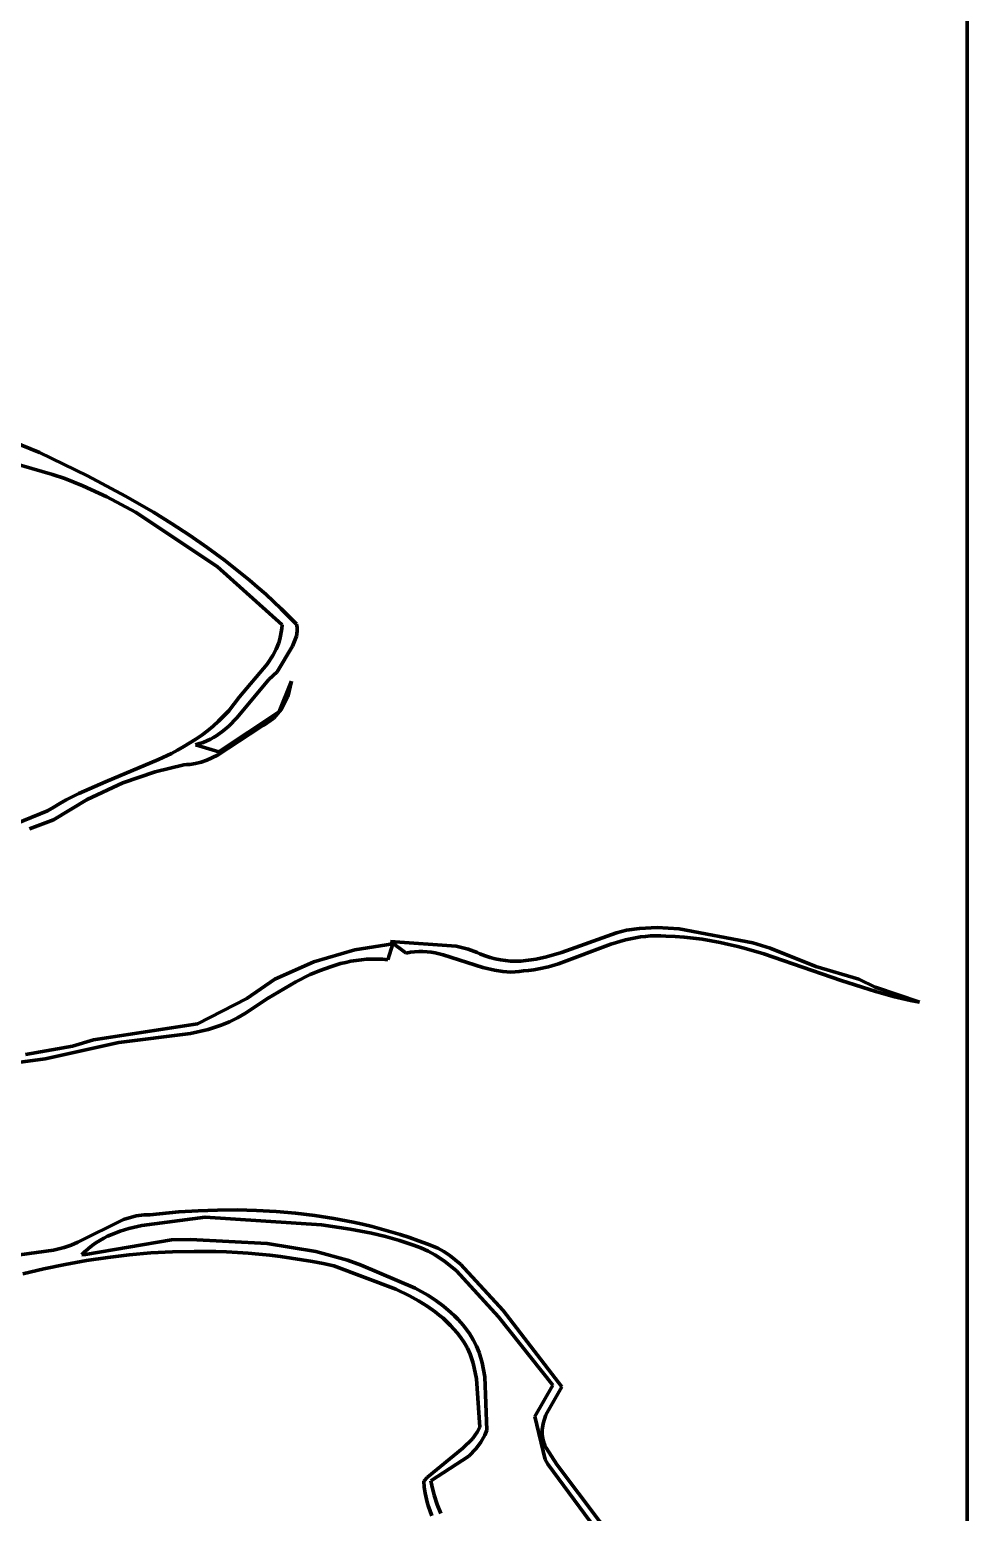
# Model space of a CAD drawing. Header units: millimetres. Extents: x 0 to 11, y 0 to 14.1.
# Drawn here: x 9.316 to 10.958, y 9.237 to 11.833 of the extents above; entities that cross this region are included whole.
import ezdxf

# ---------------------------------------------------------------- set-up
doc = ezdxf.new("R2010")
doc.units = ezdxf.units.MM
doc.layers.add('color#010101ff', color=7, linetype='CONTINUOUS', lineweight=100)
doc.layers.add('color#fefefeff', color=7, linetype='CONTINUOUS', lineweight=100)

msp = doc.modelspace()

# ---------------------------------------------------------------- linework, layer by layer
at = {"layer": 'color#010101ff'}
for p, q in [((9.1916, 11.1499), (9.3334, 11.0928)), ((9.3561, 11.0543), (9.1282, 11.1203)), ((9.3334, 11.0928), (9.4178, 11.0517)), ((9.3778, 11.0469), (9.3561, 11.0543)), ((9.4097, 11.0343), (9.3778, 11.0469)), ((9.4178, 11.0517), (9.4841, 11.0163)), ((9.4512, 11.0151), (9.4097, 11.0343)), ((9.5015, 10.988), (9.4512, 11.0151)), ((9.4841, 11.0163), (9.5329, 10.9881)), ((9.6445, 10.8929), (9.5015, 10.988)), ((9.5329, 10.9881), (9.5649, 10.9683)), ((9.5649, 10.9683), (9.5963, 10.9477)), ((9.5963, 10.9477), (9.6272, 10.9264)), ((9.6272, 10.9264), (9.6574, 10.9041)), ((9.7584, 10.7907), (9.6445, 10.8929)), ((9.6574, 10.9041), (9.6868, 10.8809)), ((9.6868, 10.8809), (9.7013, 10.869)), ((9.7013, 10.869), (9.7155, 10.8568)), ((9.7155, 10.8568), (9.7296, 10.8443)), ((9.7296, 10.8443), (9.7434, 10.8316)), ((9.7434, 10.8316), (9.757, 10.8187)), ((9.757, 10.8187), (9.7703, 10.8054)), ((9.7703, 10.8054), (9.7835, 10.7919)), ((9.7558, 10.7714), (9.757, 10.7777)), ((9.757, 10.7777), (9.7579, 10.7841)), ((9.7579, 10.7841), (9.7584, 10.7907)), ((9.7835, 10.7919), (9.7846, 10.7859)), ((9.7848, 10.7799), (9.7835, 10.7709)), ((9.7846, 10.7859), (9.7848, 10.7799)), ((9.7478, 10.7481), (9.7524, 10.7595)), ((9.7764, 10.7534), (9.7498, 10.7087)), ((9.7524, 10.7595), (9.7543, 10.7654)), ((9.7543, 10.7654), (9.7558, 10.7714)), ((9.7835, 10.7709), (9.7764, 10.7534)), ((9.7322, 10.722), (9.7422, 10.7373)), ((9.7422, 10.7373), (9.7478, 10.7481)), ((9.6836, 10.6649), (9.7322, 10.722)), ((9.7498, 10.7087), (9.7354, 10.6948)), ((9.7354, 10.6948), (9.6789, 10.6277)), ((9.7532, 10.6385), (9.7749, 10.6923)), ((9.7749, 10.6923), (9.7684, 10.6646)), ((9.6649, 10.6403), (9.6836, 10.6649)), ((9.7684, 10.6646), (9.7572, 10.6431)), ((9.6374, 10.6133), (9.6469, 10.6218)), ((9.6469, 10.6218), (9.656, 10.6307)), ((9.6474, 10.5682), (9.7532, 10.6385)), ((9.656, 10.6307), (9.6649, 10.6403)), ((9.6789, 10.6277), (9.6649, 10.6135)), ((9.7436, 10.6274), (9.7265, 10.6148)), ((9.7572, 10.6431), (9.7436, 10.6274)), ((9.6074, 10.5907), (9.6177, 10.5978)), ((9.6177, 10.5978), (9.6277, 10.6053)), ((9.6277, 10.6053), (9.6374, 10.6133)), ((9.6385, 10.5937), (9.6327, 10.5905)), ((9.6442, 10.5972), (9.6385, 10.5937)), ((9.6549, 10.605), (9.6442, 10.5972)), ((9.72, 10.6114), (9.6451, 10.5628)), ((9.6649, 10.6135), (9.6549, 10.605)), ((9.7265, 10.6148), (9.72, 10.6114)), ((9.5644, 10.5657), (9.5754, 10.5715)), ((9.5754, 10.5715), (9.5863, 10.5776)), ((9.5863, 10.5776), (9.597, 10.5839)), ((9.597, 10.5839), (9.6074, 10.5907)), ((9.6137, 10.5827), (9.6068, 10.5808)), ((9.6068, 10.5808), (9.6474, 10.5682)), ((9.6203, 10.585), (9.6137, 10.5827)), ((9.6266, 10.5876), (9.6203, 10.585)), ((9.6327, 10.5905), (9.6266, 10.5876)), ((9.4489, 10.5159), (9.5419, 10.5548)), ((9.5862, 10.5459), (9.5359, 10.5336)), ((9.5419, 10.5548), (9.5644, 10.5657)), ((9.5915, 10.546), (9.5862, 10.5459)), ((9.5968, 10.5463), (9.5915, 10.546)), ((9.607, 10.5479), (9.5968, 10.5463)), ((9.6169, 10.5504), (9.607, 10.5479)), ((9.6265, 10.5538), (9.6169, 10.5504)), ((9.6451, 10.5628), (9.6265, 10.5538)), ((9.4027, 10.4955), (9.4489, 10.5159)), ((9.5359, 10.5336), (9.4792, 10.514)), ((9.3802, 10.4842), (9.4027, 10.4955)), ((9.4792, 10.514), (9.4171, 10.4849)), ((9.0632, 10.3489), (9.3477, 10.4649)), ((9.3477, 10.4649), (9.3584, 10.4717)), ((9.4171, 10.4849), (9.3581, 10.4496)), ((9.3584, 10.4717), (9.3692, 10.4781)), ((9.3692, 10.4781), (9.3802, 10.4842)), ((9.3581, 10.4496), (9.3163, 10.4335)), ((10.3441, 10.2513), (10.3612, 10.2563)), ((10.3612, 10.2563), (10.3842, 10.2593)), ((10.3842, 10.2593), (10.415, 10.2606)), ((10.415, 10.2606), (10.4535, 10.2587)), ((10.4535, 10.2587), (10.5826, 10.2337)), ((9.8857, 10.2219), (9.9522, 10.2324)), ((9.9522, 10.2324), (9.9436, 10.2044)), ((9.9756, 10.2161), (9.9484, 10.2364)), ((9.9484, 10.2364), (10.0632, 10.2282)), ((10.3343, 10.2313), (10.2421, 10.1971)), ((10.2478, 10.2169), (10.3441, 10.2513)), ((10.3598, 10.2389), (10.3343, 10.2313)), ((10.377, 10.2428), (10.3598, 10.2389)), ((10.3857, 10.2442), (10.377, 10.2428)), ((10.3945, 10.2453), (10.3857, 10.2442)), ((10.4033, 10.246), (10.3945, 10.2453)), ((10.4123, 10.2463), (10.4033, 10.246)), ((10.4214, 10.2461), (10.4123, 10.2463)), ((10.4305, 10.2454), (10.4214, 10.2461)), ((10.4466, 10.2449), (10.4305, 10.2454)), ((10.4626, 10.2438), (10.4466, 10.2449)), ((10.4784, 10.2422), (10.4626, 10.2438)), ((10.4942, 10.2401), (10.4784, 10.2422)), ((10.5098, 10.2376), (10.4942, 10.2401)), ((10.5254, 10.2346), (10.5098, 10.2376)), ((10.5408, 10.2312), (10.5254, 10.2346)), ((10.5562, 10.2275), (10.5408, 10.2312)), ((10.5826, 10.2337), (10.6133, 10.2248)), ((9.814, 10.2008), (9.8857, 10.2219)), ((9.8972, 10.2044), (9.8881, 10.2032)), ((9.9064, 10.2052), (9.8972, 10.2044)), ((9.9157, 10.2056), (9.9064, 10.2052)), ((9.9249, 10.2056), (9.9157, 10.2056)), ((9.9342, 10.2052), (9.9249, 10.2056)), ((9.9436, 10.2044), (9.9342, 10.2052)), ((9.9831, 10.2174), (9.9756, 10.2161)), ((9.9905, 10.2183), (9.9831, 10.2174)), ((9.9978, 10.2187), (9.9905, 10.2183)), ((10.005, 10.2186), (9.9978, 10.2187)), ((10.0122, 10.2182), (10.005, 10.2186)), ((10.0194, 10.2174), (10.0122, 10.2182)), ((10.0264, 10.2163), (10.0194, 10.2174)), ((10.0405, 10.2132), (10.0264, 10.2163)), ((10.1096, 10.191), (10.0405, 10.2132)), ((10.0632, 10.2282), (10.0843, 10.2229)), ((10.0843, 10.2229), (10.0998, 10.2171)), ((10.0998, 10.2171), (10.1049, 10.2148)), ((10.1049, 10.2148), (10.1138, 10.2112)), ((10.1138, 10.2112), (10.1227, 10.2082)), ((10.1227, 10.2082), (10.1317, 10.2058)), ((10.1317, 10.2058), (10.1406, 10.204)), ((10.1406, 10.204), (10.1495, 10.2028)), ((10.1853, 10.2028), (10.1943, 10.2039)), ((10.1943, 10.2039), (10.2032, 10.2053)), ((10.2032, 10.2053), (10.2211, 10.2092)), ((10.2211, 10.2092), (10.2478, 10.2169)), ((10.5715, 10.2235), (10.5562, 10.2275)), ((10.6019, 10.2146), (10.5715, 10.2235)), ((10.7374, 10.1681), (10.6019, 10.2146)), ((10.6133, 10.2248), (10.6931, 10.1923)), ((9.7458, 10.1703), (9.814, 10.2008)), ((9.8078, 10.1782), (9.7822, 10.1656)), ((9.8253, 10.1856), (9.8078, 10.1782)), ((9.843, 10.1921), (9.8253, 10.1856)), ((9.8609, 10.1975), (9.843, 10.1921)), ((9.8699, 10.1997), (9.8609, 10.1975)), ((9.8789, 10.2016), (9.8699, 10.1997)), ((9.8881, 10.2032), (9.8789, 10.2016)), ((10.1305, 10.1858), (10.1096, 10.191)), ((10.1447, 10.1836), (10.1305, 10.1858)), ((10.1519, 10.183), (10.1447, 10.1836)), ((10.1495, 10.2028), (10.1585, 10.2021)), ((10.1591, 10.1827), (10.1519, 10.183)), ((10.1585, 10.2021), (10.1674, 10.2019)), ((10.1664, 10.1829), (10.1591, 10.1827)), ((10.1737, 10.1836), (10.1664, 10.1829)), ((10.1674, 10.2019), (10.1764, 10.2021)), ((10.1811, 10.1847), (10.1737, 10.1836)), ((10.1764, 10.2021), (10.1853, 10.2028)), ((10.1901, 10.1855), (10.1811, 10.1847)), ((10.1989, 10.1867), (10.1901, 10.1855)), ((10.2077, 10.1882), (10.1989, 10.1867)), ((10.225, 10.1921), (10.2077, 10.1882)), ((10.2421, 10.1971), (10.225, 10.1921)), ((10.6931, 10.1923), (10.7683, 10.1701)), ((9.6967, 10.1366), (9.7458, 10.1703)), ((9.7822, 10.1656), (9.7329, 10.1365)), ((10.7978, 10.1486), (10.7374, 10.1681)), ((10.7683, 10.1701), (10.797, 10.1561)), ((10.797, 10.1561), (10.8745, 10.1298)), ((9.6105, 10.0919), (9.6967, 10.1366)), ((9.7329, 10.1365), (9.6942, 10.1106)), ((10.8283, 10.1401), (10.7978, 10.1486)), ((10.8436, 10.1363), (10.8283, 10.1401)), ((10.859, 10.1328), (10.8436, 10.1363)), ((10.8745, 10.1298), (10.859, 10.1328)), ((9.6803, 10.1024), (9.666, 10.0954)), ((9.6942, 10.1106), (9.6803, 10.1024)), ((9.4283, 10.0639), (9.6105, 10.0919)), ((9.5982, 10.075), (9.4722, 10.0594)), ((9.6289, 10.0822), (9.5982, 10.075)), ((9.6514, 10.0895), (9.6289, 10.0822)), ((9.666, 10.0954), (9.6514, 10.0895)), ((9.309, 10.0385), (9.3915, 10.0527)), ((9.4722, 10.0594), (9.3434, 10.0308)), ((9.3915, 10.0527), (9.4283, 10.0639)), ((9.3434, 10.0308), (9.2463, 10.0176)), ((9.5434, 9.7595), (9.5773, 9.7626)), ((9.5773, 9.7626), (9.6113, 9.7648)), ((9.6113, 9.7648), (9.6454, 9.766)), ((9.6454, 9.766), (9.6795, 9.7662)), ((9.6795, 9.7662), (9.7137, 9.7654)), ((9.7137, 9.7654), (9.7477, 9.7635)), ((9.7477, 9.7635), (9.7817, 9.7605)), ((9.4008, 9.71), (9.4807, 9.7492)), ((9.4807, 9.7492), (9.5029, 9.7556)), ((9.5129, 9.7391), (9.4897, 9.7336)), ((9.5029, 9.7556), (9.5169, 9.7574)), ((9.6238, 9.7535), (9.5129, 9.7391)), ((9.5169, 9.7574), (9.5265, 9.7577)), ((9.5265, 9.7577), (9.5434, 9.7595)), ((9.8272, 9.7402), (9.6238, 9.7535)), ((9.7817, 9.7605), (9.8155, 9.7564)), ((9.8155, 9.7564), (9.8492, 9.7512)), ((9.8775, 9.7328), (9.8272, 9.7402)), ((9.8492, 9.7512), (9.8827, 9.7447)), ((9.8827, 9.7447), (9.8993, 9.741)), ((9.8993, 9.741), (9.9159, 9.737)), ((9.9159, 9.737), (9.9324, 9.7327)), ((9.414, 9.6884), (9.5647, 9.7139)), ((9.4391, 9.7126), (9.4324, 9.7084)), ((9.4459, 9.7165), (9.4391, 9.7126)), ((9.4529, 9.7201), (9.4459, 9.7165)), ((9.46, 9.7233), (9.4529, 9.7201)), ((9.4746, 9.729), (9.46, 9.7233)), ((9.4897, 9.7336), (9.4746, 9.729)), ((9.5647, 9.7139), (9.5979, 9.7147)), ((9.5979, 9.7147), (9.7321, 9.7072)), ((9.9149, 9.7254), (9.8775, 9.7328)), ((9.9397, 9.7194), (9.9149, 9.7254)), ((9.9324, 9.7327), (9.9488, 9.7281)), ((9.9642, 9.7124), (9.9397, 9.7194)), ((9.9488, 9.7281), (9.9651, 9.7231)), ((9.9885, 9.7045), (9.9642, 9.7124)), ((9.9651, 9.7231), (9.9813, 9.7179)), ((9.9813, 9.7179), (9.9975, 9.7123)), ((9.9975, 9.7123), (10.0135, 9.7063)), ((9.269, 9.6833), (9.3581, 9.696)), ((9.3581, 9.696), (9.3768, 9.7007)), ((9.3768, 9.7007), (9.3889, 9.7048)), ((9.3889, 9.7048), (9.4008, 9.71)), ((9.4134, 9.6934), (9.4074, 9.6876)), ((9.4074, 9.6876), (9.414, 9.6884)), ((9.4195, 9.6988), (9.4134, 9.6934)), ((9.4259, 9.7038), (9.4195, 9.6988)), ((9.4324, 9.7084), (9.4259, 9.7038)), ((9.4908, 9.6875), (9.4532, 9.6831)), ((9.5286, 9.6908), (9.4908, 9.6875)), ((9.5665, 9.6928), (9.5286, 9.6908)), ((9.6043, 9.6937), (9.5665, 9.6928)), ((9.6233, 9.6937), (9.6043, 9.6937)), ((9.6422, 9.6934), (9.6233, 9.6937)), ((9.6611, 9.6927), (9.6422, 9.6934)), ((9.68, 9.6918), (9.6611, 9.6927)), ((9.6989, 9.6905), (9.68, 9.6918)), ((9.7178, 9.6889), (9.6989, 9.6905)), ((9.7366, 9.6869), (9.7178, 9.6889)), ((9.7321, 9.7072), (9.8174, 9.6932)), ((9.7554, 9.6846), (9.7366, 9.6869)), ((9.7742, 9.682), (9.7554, 9.6846)), ((9.8174, 9.6932), (9.873, 9.6785)), ((10.0015, 9.6998), (9.9885, 9.7045)), ((10.014, 9.6941), (10.0015, 9.6998)), ((10.0135, 9.7063), (10.0194, 9.7041)), ((10.0258, 9.6877), (10.014, 9.6941)), ((10.0194, 9.7041), (10.0308, 9.699)), ((10.0427, 9.6765), (10.0258, 9.6877)), ((10.0308, 9.699), (10.0415, 9.6932)), ((10.0415, 9.6932), (10.0518, 9.6865)), ((10.0518, 9.6865), (10.0708, 9.6714)), ((9.3412, 9.6632), (9.3044, 9.6544)), ((9.3783, 9.6709), (9.3412, 9.6632)), ((9.4157, 9.6775), (9.3783, 9.6709)), ((9.4532, 9.6831), (9.4157, 9.6775)), ((9.7929, 9.6791), (9.7742, 9.682)), ((9.8115, 9.6758), (9.7929, 9.6791)), ((9.8301, 9.6722), (9.8115, 9.6758)), ((9.8487, 9.6682), (9.8301, 9.6722)), ((9.9575, 9.6277), (9.8487, 9.6682)), ((9.873, 9.6785), (9.8966, 9.6693)), ((9.8966, 9.6693), (9.9912, 9.6292)), ((10.0637, 9.6595), (10.0427, 9.6765)), ((10.1373, 9.5791), (10.0637, 9.6595)), ((10.0708, 9.6714), (10.1457, 9.5899)), ((9.9817, 9.616), (9.9575, 9.6277)), ((9.9972, 9.6073), (9.9817, 9.616)), ((9.9912, 9.6292), (10.0134, 9.6167)), ((10.0122, 9.5979), (9.9972, 9.6073)), ((10.0134, 9.6167), (10.0276, 9.6075)), ((10.0276, 9.6075), (10.0412, 9.5975)), ((10.0266, 9.5876), (10.0122, 9.5979)), ((10.0335, 9.5821), (10.0266, 9.5876)), ((10.0402, 9.5764), (10.0335, 9.5821)), ((10.0412, 9.5975), (10.0541, 9.5866)), ((10.0541, 9.5866), (10.0603, 9.5808)), ((10.0603, 9.5808), (10.0662, 9.5747)), ((10.1457, 9.5899), (10.2485, 9.4563)), ((10.0467, 9.5704), (10.0402, 9.5764)), ((10.053, 9.5641), (10.0467, 9.5704)), ((10.0591, 9.5576), (10.053, 9.5641)), ((10.0649, 9.5508), (10.0591, 9.5576)), ((10.0662, 9.5747), (10.072, 9.5684)), ((10.072, 9.5684), (10.0775, 9.5617)), ((10.0775, 9.5617), (10.0827, 9.5548)), ((10.0827, 9.5548), (10.0865, 9.5496)), ((10.2324, 9.4593), (10.1373, 9.5791)), ((10.0705, 9.5436), (10.0649, 9.5508)), ((10.0772, 9.5341), (10.0705, 9.5436)), ((10.0828, 9.5242), (10.0772, 9.5341)), ((10.0865, 9.5496), (10.0931, 9.5388)), ((10.0931, 9.5388), (10.0986, 9.5277)), ((10.0876, 9.5139), (10.0828, 9.5242)), ((10.0931, 9.4981), (10.0876, 9.5139)), ((10.0986, 9.5277), (10.1033, 9.5163)), ((10.1033, 9.5163), (10.1087, 9.4986)), ((10.0989, 9.4707), (10.0931, 9.4981)), ((10.1087, 9.4986), (10.1134, 9.4742)), ((10.1047, 9.3857), (10.0989, 9.4707)), ((10.1134, 9.4742), (10.117, 9.3805)), ((10.2011, 9.4044), (10.2324, 9.4593)), ((10.2485, 9.4563), (10.2202, 9.4074)), ((10.2188, 9.329), (10.2011, 9.4044)), ((10.2202, 9.4074), (10.2154, 9.3924)), ((10.0915, 9.3655), (10.0999, 9.3771)), ((10.0999, 9.3771), (10.1047, 9.3857)), ((10.117, 9.3805), (10.1133, 9.3716)), ((10.2154, 9.3924), (10.2137, 9.3809)), ((10.2137, 9.3809), (10.2137, 9.3731)), ((10.2137, 9.3731), (10.2148, 9.3653)), ((10.0127, 9.2981), (10.075, 9.3488)), ((10.075, 9.3488), (10.0915, 9.3655)), ((10.0981, 9.3484), (10.0852, 9.3353)), ((10.1064, 9.3594), (10.0981, 9.3484)), ((10.1133, 9.3716), (10.1064, 9.3594)), ((10.2148, 9.3653), (10.217, 9.3574)), ((10.217, 9.3574), (10.2186, 9.3535)), ((10.2186, 9.3535), (10.2205, 9.3495)), ((10.2205, 9.3495), (10.2393, 9.3203)), ((10.0852, 9.3353), (10.0191, 9.2919)), ((10.2239, 9.3213), (10.2188, 9.329)), ((10.4043, 9.0768), (10.2239, 9.3213)), ((10.0064, 9.2911), (10.0127, 9.2981)), ((10.2393, 9.3203), (10.3701, 9.147)), ((10.0073, 9.2805), (10.0064, 9.2911)), ((10.0089, 9.2701), (10.0073, 9.2805)), ((10.0111, 9.26), (10.0089, 9.2701)), ((10.0191, 9.2919), (10.0208, 9.2834)), ((10.0208, 9.2834), (10.0249, 9.2667)), ((10.0138, 9.25), (10.0111, 9.26)), ((10.017, 9.2402), (10.0138, 9.25)), ((10.0249, 9.2667), (10.0301, 9.2505)), ((10.0301, 9.2505), (10.0362, 9.2347)), ((10.0207, 9.2305), (10.017, 9.2402))]:
    msp.add_line(p, q, dxfattribs=at)
at = {"layer": 'color#fefefeff'}
for p, q in [((10.9583, 14.0556), (10.9583, 8.8266)), ((9.3334, 11.0928), (9.1916, 11.1499)), ((9.1282, 11.1203), (9.3561, 11.0543)), ((9.4178, 11.0517), (9.3334, 11.0928)), ((9.3561, 11.0543), (9.3778, 11.0469)), ((9.3778, 11.0469), (9.4097, 11.0343)), ((9.4841, 11.0163), (9.4178, 11.0517)), ((9.4097, 11.0343), (9.4512, 11.0151)), ((9.4512, 11.0151), (9.5015, 10.988)), ((9.5329, 10.9881), (9.4841, 11.0163)), ((9.5015, 10.988), (9.6445, 10.8929)), ((9.5649, 10.9683), (9.5329, 10.9881)), ((9.5963, 10.9477), (9.5649, 10.9683)), ((9.6272, 10.9264), (9.5963, 10.9477)), ((9.6574, 10.9041), (9.6272, 10.9264)), ((9.6445, 10.8929), (9.7584, 10.7907)), ((9.6868, 10.8809), (9.6574, 10.9041)), ((9.7013, 10.869), (9.6868, 10.8809)), ((9.7155, 10.8568), (9.7013, 10.869)), ((9.7296, 10.8443), (9.7155, 10.8568)), ((9.7434, 10.8316), (9.7296, 10.8443)), ((9.757, 10.8187), (9.7434, 10.8316)), ((9.7703, 10.8054), (9.757, 10.8187)), ((9.7835, 10.7919), (9.7703, 10.8054)), ((9.757, 10.7777), (9.7558, 10.7714)), ((9.7579, 10.7841), (9.757, 10.7777)), ((9.7584, 10.7907), (9.7579, 10.7841)), ((9.7846, 10.7859), (9.7835, 10.7919)), ((9.7835, 10.7709), (9.7848, 10.7799)), ((9.7848, 10.7799), (9.7846, 10.7859)), ((9.7524, 10.7595), (9.7478, 10.7481)), ((9.7498, 10.7087), (9.7764, 10.7534)), ((9.7543, 10.7654), (9.7524, 10.7595)), ((9.7558, 10.7714), (9.7543, 10.7654)), ((9.7764, 10.7534), (9.7835, 10.7709)), ((9.7422, 10.7373), (9.7322, 10.722)), ((9.7478, 10.7481), (9.7422, 10.7373)), ((9.7322, 10.722), (9.6836, 10.6649)), ((9.7354, 10.6948), (9.7498, 10.7087)), ((9.6789, 10.6277), (9.7354, 10.6948)), ((9.7749, 10.6923), (9.7532, 10.6385)), ((9.7684, 10.6646), (9.7749, 10.6923)), ((9.6836, 10.6649), (9.6649, 10.6403)), ((9.7572, 10.6431), (9.7684, 10.6646)), ((9.6469, 10.6218), (9.6374, 10.6133)), ((9.656, 10.6307), (9.6469, 10.6218)), ((9.7532, 10.6385), (9.6474, 10.5682)), ((9.6649, 10.6403), (9.656, 10.6307)), ((9.6649, 10.6135), (9.6789, 10.6277)), ((9.7265, 10.6148), (9.7436, 10.6274)), ((9.7436, 10.6274), (9.7572, 10.6431)), ((9.6177, 10.5978), (9.6074, 10.5907)), ((9.6277, 10.6053), (9.6177, 10.5978)), ((9.6374, 10.6133), (9.6277, 10.6053)), ((9.6327, 10.5905), (9.6385, 10.5937)), ((9.6385, 10.5937), (9.6442, 10.5972)), ((9.6442, 10.5972), (9.6549, 10.605)), ((9.6451, 10.5628), (9.72, 10.6114)), ((9.6549, 10.605), (9.6649, 10.6135)), ((9.72, 10.6114), (9.7265, 10.6148)), ((9.5754, 10.5715), (9.5644, 10.5657)), ((9.5863, 10.5776), (9.5754, 10.5715)), ((9.597, 10.5839), (9.5863, 10.5776)), ((9.6074, 10.5907), (9.597, 10.5839)), ((9.6068, 10.5808), (9.6137, 10.5827)), ((9.6474, 10.5682), (9.6068, 10.5808)), ((9.6137, 10.5827), (9.6203, 10.585)), ((9.6203, 10.585), (9.6266, 10.5876)), ((9.6266, 10.5876), (9.6327, 10.5905)), ((9.5419, 10.5548), (9.4489, 10.5159)), ((9.5359, 10.5336), (9.5862, 10.5459)), ((9.5644, 10.5657), (9.5419, 10.5548)), ((9.5862, 10.5459), (9.5915, 10.546)), ((9.5915, 10.546), (9.5968, 10.5463)), ((9.5968, 10.5463), (9.607, 10.5479)), ((9.607, 10.5479), (9.6169, 10.5504)), ((9.6169, 10.5504), (9.6265, 10.5538)), ((9.6265, 10.5538), (9.6451, 10.5628)), ((9.4489, 10.5159), (9.4027, 10.4955)), ((9.4792, 10.514), (9.5359, 10.5336)), ((9.4027, 10.4955), (9.3802, 10.4842)), ((9.4171, 10.4849), (9.4792, 10.514)), ((9.3477, 10.4649), (9.0632, 10.3489)), ((9.3584, 10.4717), (9.3477, 10.4649)), ((9.3581, 10.4496), (9.4171, 10.4849)), ((9.3692, 10.4781), (9.3584, 10.4717)), ((9.3802, 10.4842), (9.3692, 10.4781)), ((9.3163, 10.4335), (9.3581, 10.4496)), ((10.3612, 10.2563), (10.3441, 10.2513)), ((10.3842, 10.2593), (10.3612, 10.2563)), ((10.415, 10.2606), (10.3842, 10.2593)), ((10.4535, 10.2587), (10.415, 10.2606)), ((10.5826, 10.2337), (10.4535, 10.2587)), ((9.9522, 10.2324), (9.8857, 10.2219)), ((9.9436, 10.2044), (9.9522, 10.2324)), ((10.0632, 10.2282), (9.9484, 10.2364)), ((9.9484, 10.2364), (9.9756, 10.2161)), ((10.2421, 10.1971), (10.3343, 10.2313)), ((10.3441, 10.2513), (10.2478, 10.2169)), ((10.3343, 10.2313), (10.3598, 10.2389)), ((10.3598, 10.2389), (10.377, 10.2428)), ((10.377, 10.2428), (10.3857, 10.2442)), ((10.3857, 10.2442), (10.3945, 10.2453)), ((10.3945, 10.2453), (10.4033, 10.246)), ((10.4033, 10.246), (10.4123, 10.2463)), ((10.4123, 10.2463), (10.4214, 10.2461)), ((10.4214, 10.2461), (10.4305, 10.2454)), ((10.4305, 10.2454), (10.4466, 10.2449)), ((10.4466, 10.2449), (10.4626, 10.2438)), ((10.4626, 10.2438), (10.4784, 10.2422)), ((10.4784, 10.2422), (10.4942, 10.2401)), ((10.4942, 10.2401), (10.5098, 10.2376)), ((10.5098, 10.2376), (10.5254, 10.2346)), ((10.5254, 10.2346), (10.5408, 10.2312)), ((10.5408, 10.2312), (10.5562, 10.2275)), ((10.6133, 10.2248), (10.5826, 10.2337)), ((9.8857, 10.2219), (9.814, 10.2008)), ((9.8881, 10.2032), (9.8972, 10.2044)), ((9.8972, 10.2044), (9.9064, 10.2052)), ((9.9064, 10.2052), (9.9157, 10.2056)), ((9.9157, 10.2056), (9.9249, 10.2056)), ((9.9249, 10.2056), (9.9342, 10.2052)), ((9.9342, 10.2052), (9.9436, 10.2044)), ((9.9756, 10.2161), (9.9831, 10.2174)), ((9.9831, 10.2174), (9.9905, 10.2183)), ((9.9905, 10.2183), (9.9978, 10.2187)), ((9.9978, 10.2187), (10.005, 10.2186)), ((10.005, 10.2186), (10.0122, 10.2182)), ((10.0122, 10.2182), (10.0194, 10.2174)), ((10.0194, 10.2174), (10.0264, 10.2163)), ((10.0264, 10.2163), (10.0405, 10.2132)), ((10.0405, 10.2132), (10.1096, 10.191)), ((10.0843, 10.2229), (10.0632, 10.2282)), ((10.0998, 10.2171), (10.0843, 10.2229)), ((10.1049, 10.2148), (10.0998, 10.2171)), ((10.1138, 10.2112), (10.1049, 10.2148)), ((10.1227, 10.2082), (10.1138, 10.2112)), ((10.1317, 10.2058), (10.1227, 10.2082)), ((10.1406, 10.204), (10.1317, 10.2058)), ((10.1495, 10.2028), (10.1406, 10.204)), ((10.1943, 10.2039), (10.1853, 10.2028)), ((10.2032, 10.2053), (10.1943, 10.2039)), ((10.2211, 10.2092), (10.2032, 10.2053)), ((10.2478, 10.2169), (10.2211, 10.2092)), ((10.5562, 10.2275), (10.5715, 10.2235)), ((10.5715, 10.2235), (10.6019, 10.2146)), ((10.6019, 10.2146), (10.7374, 10.1681)), ((10.6931, 10.1923), (10.6133, 10.2248)), ((9.814, 10.2008), (9.7458, 10.1703)), ((9.7822, 10.1656), (9.8078, 10.1782)), ((9.8078, 10.1782), (9.8253, 10.1856)), ((9.8253, 10.1856), (9.843, 10.1921)), ((9.843, 10.1921), (9.8609, 10.1975)), ((9.8609, 10.1975), (9.8699, 10.1997)), ((9.8699, 10.1997), (9.8789, 10.2016)), ((9.8789, 10.2016), (9.8881, 10.2032)), ((10.1096, 10.191), (10.1305, 10.1858)), ((10.1305, 10.1858), (10.1447, 10.1836)), ((10.1447, 10.1836), (10.1519, 10.183)), ((10.1585, 10.2021), (10.1495, 10.2028)), ((10.1519, 10.183), (10.1591, 10.1827)), ((10.1674, 10.2019), (10.1585, 10.2021)), ((10.1591, 10.1827), (10.1664, 10.1829)), ((10.1664, 10.1829), (10.1737, 10.1836)), ((10.1764, 10.2021), (10.1674, 10.2019)), ((10.1737, 10.1836), (10.1811, 10.1847)), ((10.1853, 10.2028), (10.1764, 10.2021)), ((10.1811, 10.1847), (10.1901, 10.1855)), ((10.1901, 10.1855), (10.1989, 10.1867)), ((10.1989, 10.1867), (10.2077, 10.1882)), ((10.2077, 10.1882), (10.225, 10.1921)), ((10.225, 10.1921), (10.2421, 10.1971)), ((10.7683, 10.1701), (10.6931, 10.1923)), ((9.7458, 10.1703), (9.6967, 10.1366)), ((9.7329, 10.1365), (9.7822, 10.1656)), ((10.7374, 10.1681), (10.7978, 10.1486)), ((10.797, 10.1561), (10.7683, 10.1701)), ((10.8745, 10.1298), (10.797, 10.1561)), ((9.6967, 10.1366), (9.6105, 10.0919)), ((9.6942, 10.1106), (9.7329, 10.1365)), ((10.7978, 10.1486), (10.8283, 10.1401)), ((10.8283, 10.1401), (10.8436, 10.1363)), ((10.8436, 10.1363), (10.859, 10.1328)), ((10.859, 10.1328), (10.8745, 10.1298)), ((9.666, 10.0954), (9.6803, 10.1024)), ((9.6803, 10.1024), (9.6942, 10.1106)), ((9.6105, 10.0919), (9.4283, 10.0639)), ((9.4722, 10.0594), (9.5982, 10.075)), ((9.5982, 10.075), (9.6289, 10.0822)), ((9.6289, 10.0822), (9.6514, 10.0895)), ((9.6514, 10.0895), (9.666, 10.0954)), ((9.3915, 10.0527), (9.309, 10.0385)), ((9.3434, 10.0308), (9.4722, 10.0594)), ((9.4283, 10.0639), (9.3915, 10.0527)), ((9.2463, 10.0176), (9.3434, 10.0308)), ((9.5773, 9.7626), (9.5434, 9.7595)), ((9.6113, 9.7648), (9.5773, 9.7626)), ((9.6454, 9.766), (9.6113, 9.7648)), ((9.6795, 9.7662), (9.6454, 9.766)), ((9.7137, 9.7654), (9.6795, 9.7662)), ((9.7477, 9.7635), (9.7137, 9.7654)), ((9.7817, 9.7605), (9.7477, 9.7635)), ((9.4807, 9.7492), (9.4008, 9.71)), ((9.5029, 9.7556), (9.4807, 9.7492)), ((9.4897, 9.7336), (9.5129, 9.7391)), ((9.5169, 9.7574), (9.5029, 9.7556)), ((9.5129, 9.7391), (9.6238, 9.7535)), ((9.5265, 9.7577), (9.5169, 9.7574)), ((9.5434, 9.7595), (9.5265, 9.7577)), ((9.6238, 9.7535), (9.8272, 9.7402)), ((9.8155, 9.7564), (9.7817, 9.7605)), ((9.8492, 9.7512), (9.8155, 9.7564)), ((9.8272, 9.7402), (9.8775, 9.7328)), ((9.8827, 9.7447), (9.8492, 9.7512)), ((9.8993, 9.741), (9.8827, 9.7447)), ((9.9159, 9.737), (9.8993, 9.741)), ((9.9324, 9.7327), (9.9159, 9.737)), ((9.5647, 9.7139), (9.414, 9.6884)), ((9.4324, 9.7084), (9.4391, 9.7126)), ((9.4391, 9.7126), (9.4459, 9.7165)), ((9.4459, 9.7165), (9.4529, 9.7201)), ((9.4529, 9.7201), (9.46, 9.7233)), ((9.46, 9.7233), (9.4746, 9.729)), ((9.4746, 9.729), (9.4897, 9.7336)), ((9.5979, 9.7147), (9.5647, 9.7139)), ((9.7321, 9.7072), (9.5979, 9.7147)), ((9.8775, 9.7328), (9.9149, 9.7254)), ((9.9149, 9.7254), (9.9397, 9.7194)), ((9.9488, 9.7281), (9.9324, 9.7327)), ((9.9397, 9.7194), (9.9642, 9.7124)), ((9.9651, 9.7231), (9.9488, 9.7281)), ((9.9642, 9.7124), (9.9885, 9.7045)), ((9.9813, 9.7179), (9.9651, 9.7231)), ((9.9975, 9.7123), (9.9813, 9.7179)), ((10.0135, 9.7063), (9.9975, 9.7123)), ((9.3581, 9.696), (9.269, 9.6833)), ((9.3768, 9.7007), (9.3581, 9.696)), ((9.3889, 9.7048), (9.3768, 9.7007)), ((9.4008, 9.71), (9.3889, 9.7048)), ((9.4074, 9.6876), (9.4134, 9.6934)), ((9.414, 9.6884), (9.4074, 9.6876)), ((9.4134, 9.6934), (9.4195, 9.6988)), ((9.4195, 9.6988), (9.4259, 9.7038)), ((9.4259, 9.7038), (9.4324, 9.7084)), ((9.4532, 9.6831), (9.4908, 9.6875)), ((9.4908, 9.6875), (9.5286, 9.6908)), ((9.5286, 9.6908), (9.5665, 9.6928)), ((9.5665, 9.6928), (9.6043, 9.6937)), ((9.6043, 9.6937), (9.6233, 9.6937)), ((9.6233, 9.6937), (9.6422, 9.6934)), ((9.6422, 9.6934), (9.6611, 9.6927)), ((9.6611, 9.6927), (9.68, 9.6918)), ((9.68, 9.6918), (9.6989, 9.6905)), ((9.6989, 9.6905), (9.7178, 9.6889)), ((9.7178, 9.6889), (9.7366, 9.6869)), ((9.8174, 9.6932), (9.7321, 9.7072)), ((9.7366, 9.6869), (9.7554, 9.6846)), ((9.7554, 9.6846), (9.7742, 9.682)), ((9.873, 9.6785), (9.8174, 9.6932)), ((9.9885, 9.7045), (10.0015, 9.6998)), ((10.0015, 9.6998), (10.014, 9.6941)), ((10.0194, 9.7041), (10.0135, 9.7063)), ((10.014, 9.6941), (10.0258, 9.6877)), ((10.0308, 9.699), (10.0194, 9.7041)), ((10.0258, 9.6877), (10.0427, 9.6765)), ((10.0415, 9.6932), (10.0308, 9.699)), ((10.0518, 9.6865), (10.0415, 9.6932)), ((10.0708, 9.6714), (10.0518, 9.6865)), ((9.3044, 9.6544), (9.3412, 9.6632)), ((9.3412, 9.6632), (9.3783, 9.6709)), ((9.3783, 9.6709), (9.4157, 9.6775)), ((9.4157, 9.6775), (9.4532, 9.6831)), ((9.7742, 9.682), (9.7929, 9.6791)), ((9.7929, 9.6791), (9.8115, 9.6758)), ((9.8115, 9.6758), (9.8301, 9.6722)), ((9.8301, 9.6722), (9.8487, 9.6682)), ((9.8487, 9.6682), (9.9575, 9.6277)), ((9.8966, 9.6693), (9.873, 9.6785)), ((9.9912, 9.6292), (9.8966, 9.6693)), ((10.0427, 9.6765), (10.0637, 9.6595)), ((10.0637, 9.6595), (10.1373, 9.5791)), ((10.1457, 9.5899), (10.0708, 9.6714)), ((9.9575, 9.6277), (9.9817, 9.616)), ((9.9817, 9.616), (9.9972, 9.6073)), ((10.0134, 9.6167), (9.9912, 9.6292)), ((9.9972, 9.6073), (10.0122, 9.5979)), ((10.0276, 9.6075), (10.0134, 9.6167)), ((10.0412, 9.5975), (10.0276, 9.6075)), ((10.0122, 9.5979), (10.0266, 9.5876)), ((10.0266, 9.5876), (10.0335, 9.5821)), ((10.0335, 9.5821), (10.0402, 9.5764)), ((10.0541, 9.5866), (10.0412, 9.5975)), ((10.0603, 9.5808), (10.0541, 9.5866)), ((10.0662, 9.5747), (10.0603, 9.5808)), ((10.2485, 9.4563), (10.1457, 9.5899)), ((10.0402, 9.5764), (10.0467, 9.5704)), ((10.0467, 9.5704), (10.053, 9.5641)), ((10.053, 9.5641), (10.0591, 9.5576)), ((10.0591, 9.5576), (10.0649, 9.5508)), ((10.072, 9.5684), (10.0662, 9.5747)), ((10.0775, 9.5617), (10.072, 9.5684)), ((10.0827, 9.5548), (10.0775, 9.5617)), ((10.0865, 9.5496), (10.0827, 9.5548)), ((10.1373, 9.5791), (10.2324, 9.4593)), ((10.0649, 9.5508), (10.0705, 9.5436)), ((10.0705, 9.5436), (10.0772, 9.5341)), ((10.0772, 9.5341), (10.0828, 9.5242)), ((10.0931, 9.5388), (10.0865, 9.5496)), ((10.0986, 9.5277), (10.0931, 9.5388)), ((10.0828, 9.5242), (10.0876, 9.5139)), ((10.0876, 9.5139), (10.0931, 9.4981)), ((10.1033, 9.5163), (10.0986, 9.5277)), ((10.1087, 9.4986), (10.1033, 9.5163)), ((10.0931, 9.4981), (10.0989, 9.4707)), ((10.1134, 9.4742), (10.1087, 9.4986)), ((10.0989, 9.4707), (10.1047, 9.3857)), ((10.117, 9.3805), (10.1134, 9.4742)), ((10.2324, 9.4593), (10.2011, 9.4044)), ((10.2202, 9.4074), (10.2485, 9.4563)), ((10.2011, 9.4044), (10.2188, 9.329)), ((10.2154, 9.3924), (10.2202, 9.4074)), ((10.0999, 9.3771), (10.0915, 9.3655)), ((10.1047, 9.3857), (10.0999, 9.3771)), ((10.1133, 9.3716), (10.117, 9.3805)), ((10.2137, 9.3809), (10.2154, 9.3924)), ((10.2137, 9.3731), (10.2137, 9.3809)), ((10.2148, 9.3653), (10.2137, 9.3731)), ((10.075, 9.3488), (10.0127, 9.2981)), ((10.0915, 9.3655), (10.075, 9.3488)), ((10.0852, 9.3353), (10.0981, 9.3484)), ((10.0981, 9.3484), (10.1064, 9.3594)), ((10.1064, 9.3594), (10.1133, 9.3716)), ((10.217, 9.3574), (10.2148, 9.3653)), ((10.2186, 9.3535), (10.217, 9.3574)), ((10.2205, 9.3495), (10.2186, 9.3535)), ((10.2393, 9.3203), (10.2205, 9.3495)), ((10.0191, 9.2919), (10.0852, 9.3353)), ((10.2188, 9.329), (10.2239, 9.3213)), ((10.2239, 9.3213), (10.4043, 9.0768)), ((10.0127, 9.2981), (10.0064, 9.2911)), ((10.3701, 9.147), (10.2393, 9.3203)), ((10.0064, 9.2911), (10.0073, 9.2805)), ((10.0073, 9.2805), (10.0089, 9.2701)), ((10.0089, 9.2701), (10.0111, 9.26)), ((10.0208, 9.2834), (10.0191, 9.2919)), ((10.0249, 9.2667), (10.0208, 9.2834)), ((10.0111, 9.26), (10.0138, 9.25)), ((10.0138, 9.25), (10.017, 9.2402)), ((10.0301, 9.2505), (10.0249, 9.2667)), ((10.0362, 9.2347), (10.0301, 9.2505)), ((10.017, 9.2402), (10.0207, 9.2305))]:
    msp.add_line(p, q, dxfattribs=at)

doc.saveas('drawing.dxf')
